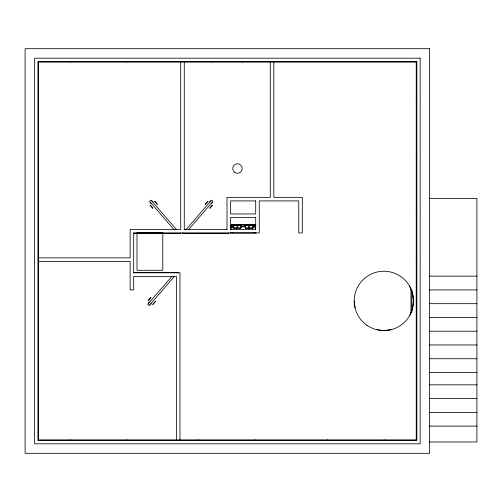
<?xml version="1.0" encoding="UTF-8"?>
<svg xmlns="http://www.w3.org/2000/svg" width="502" height="502" viewBox="0 0 502 502"><rect width="100%" height="100%" fill="white"/><g stroke="black" fill="none" stroke-linecap="round" stroke-linejoin="round"><path stroke-width="0.75" d="M254.953 224.545L231.315 224.425L231.184 225.116M230.631 232.583L230.537 232.708M230.794 229.74L231.209 224.796M230.826 229.847L231.409 224.419M412.506 308.579L413.416 301.671M231.278 224.538L254.991 224.538M409.544 315.739L412.299 309.088M208.142 201.308L205.192 204.414L207.59 201.302M212.647 205.211L209.698 208.317L212.095 205.205M148.04 300.535L150.989 297.435L148.592 300.547M152.545 304.438L155.494 301.338L153.097 304.45M209.466 202.13L210.689 200.712M185.978 229.696L211.574 200.154L213.005 201.396L188.438 229.759M211.355 203.768L212.578 202.35M148.109 303.403L149.332 301.984M171.74 276.583L147.682 304.35L149.113 305.592L174.194 276.64M149.998 305.04L151.221 303.622M391.535 329.557L383.854 330.567L376.883 329.651M255.443 229.496L254.953 224.419M255.041 225.122L255.047 224.789M255.713 232.708L255.669 232.583M416.221 100.576L416.842 100.576M416.221 157.195L416.842 157.195M429.367 198.365L476.9 198.365L476.9 441.98L429.367 441.98M416.221 212.961L416.842 212.961M233.712 225.454L240.784 225.454L240.784 228.303M240.809 225.931L242.943 225.931L242.943 226.829L240.809 226.829M245.459 225.931L243.326 225.931L243.326 226.829L245.459 226.829M252.581 225.931L254.715 225.931L254.715 226.829L252.581 226.829M184.284 229.383L226.998 229.383M232.288 232.639L232.765 232.639M253.504 232.639L253.981 232.639M232.288 232.74L232.765 232.733M253.504 232.74L253.981 232.733M230.035 232.991L256.233 232.991M38.528 257.859L130.131 257.859L130.131 229.383L180.726 229.383L180.726 62.129M416.221 258.856L416.842 258.856M38.528 261.416L130.131 261.416L130.131 289.892L133.689 289.892L133.689 276.37L176.403 276.37L176.403 439.871M133.45 272.429L178.543 272.429L178.543 272.806M133.582 272.806L179.967 272.806L179.967 439.871M429.367 276.156L476.9 276.156M429.367 289.918L476.9 289.918M429.367 303.679L476.9 303.679M429.367 317.446L476.9 317.446M379.386 330.391L389.113 330.391M429.367 331.207L476.9 331.207M429.367 344.974L476.9 344.974M429.367 358.735L476.9 358.735M429.367 372.497L476.9 372.497M429.367 384.839L476.9 384.839M429.367 398.601L476.9 398.601M429.367 412.368L476.9 412.368M429.367 426.129L476.9 426.129M232.652 224.419L232.577 227.921L240.916 227.914L241.475 224.419M154.999 201.302L157.39 204.414L154.447 201.308M150.493 205.205L152.884 208.317L149.941 205.211M151.893 200.712L153.123 202.13M176.604 229.696L151.014 200.154L149.583 201.396L174.15 229.759M150.004 202.35L151.234 203.768M409.544 286.071L411.427 290.62M411.878 291.712L412.299 292.722M412.506 293.224L413.416 300.14M354.192 300.905L355.109 307.877M254.991 224.494L255.405 229.847M411.878 290.413L411.878 312.357M410.975 288.939L410.975 313.185M384.137 439.871L384.137 440.486M354.462 302.944L354.462 306.082M327.568 439.871L327.568 440.486M273.841 62.129L273.841 197.349L302.317 197.349L302.317 232.941L298.759 232.941L298.759 200.907L259.27 200.907L259.27 232.941L133.689 232.941L133.689 272.806M270.283 62.129L270.283 197.349L226.998 197.349L226.998 229.847M254.903 439.871L254.903 440.486M253.786 224.419L253.73 227.914L245.39 227.921L244.794 224.419M252.77 224.457L252.77 225.919M252.556 228.303L252.556 225.454L245.484 225.454L245.484 228.303M252.462 228.303L252.437 225.36L249.092 225.454M252.318 228.209L249.212 228.209M249.067 225.454L249.067 228.303M248.973 228.303L248.948 225.36L245.603 225.36L245.578 228.303M248.829 228.209L245.723 228.209M245.127 224.457L245.127 225.919M242.184 61.514L242.184 62.129M241.142 224.457L241.142 225.919M240.69 228.303L240.665 225.36L237.32 225.36L237.295 228.303M240.546 228.209L237.44 228.209M237.201 228.303L237.176 225.36L233.832 225.36L233.806 228.303M237.057 228.209L233.951 228.209M233.499 224.457L233.499 225.919M231.554 224.425L231.604 225.837M228.661 232.941L228.661 233.317L182.144 233.317L182.144 232.941M212.76 61.514L212.76 62.129M198.428 439.871L198.428 440.486M184.284 62.129L184.284 229.809M180.438 232.941L180.438 233.317L133.927 233.317L133.927 232.941M126.855 439.871L126.855 440.486M126.667 61.514L126.667 62.129M70.663 439.871L70.663 440.486M69.903 61.514L69.903 62.129M429.656 48.7L25.1 48.7L25.1 453.3L429.656 453.3L429.656 48.7M420.161 58.194L34.594 58.194L34.594 443.806L420.161 443.806L420.161 58.194M416.842 61.514L37.914 61.514L37.914 440.486L416.842 440.486L416.842 61.514M416.221 62.129L38.528 62.129L38.528 439.871L416.221 439.871L416.221 62.129M255.713 200.907L230.556 200.907L230.556 213.959L255.713 213.959L255.713 200.907M255.713 217.517L230.556 217.517L230.556 229.383L255.713 229.383L255.713 217.517M233.687 225.931L231.554 225.931L231.554 226.829L233.687 226.829L233.687 225.931M162.786 232.514L137.015 232.514L137.015 270.296L162.786 270.296L162.786 232.514M367.031 325.34A29.662 29.662 0 0 0 413.422 303.258A29.662 29.662 0 0 0 371.103 274.123A29.662 29.662 0 0 0 367.031 325.34M234.848 172.481A4.744 4.744 0 0 0 242.221 168.848A4.744 4.744 0 0 0 235.388 164.279A4.744 4.744 0 0 0 234.848 172.481"/></g></svg>
